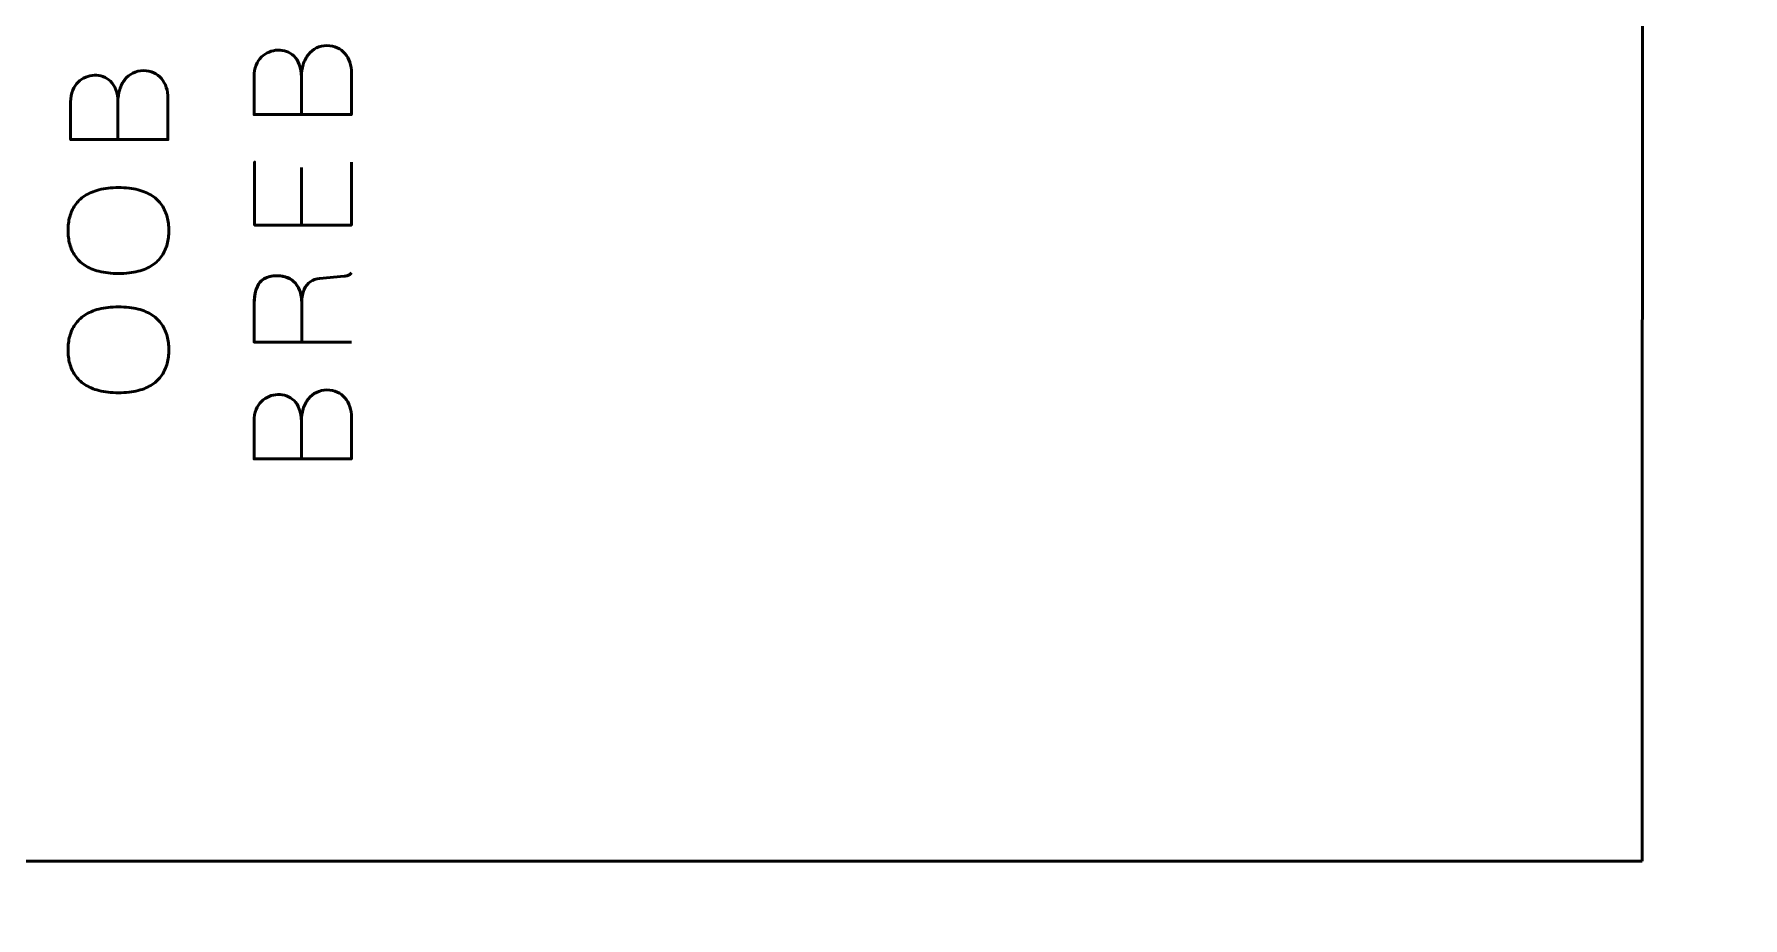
# Model space of a CAD drawing. Header units: centimetres. Extents: x -21 to 0, y -29.7 to 0.
# Drawn here: x -15.74 to -10.38, y -23.08 to -20.31 of the extents above; entities that cross this region are included whole.
import ezdxf

# ---------------------------------------------------------------- set-up
doc = ezdxf.new("R2010")
doc.units = ezdxf.units.CM
doc.header["$MEASUREMENT"] = 0
doc.layers.add('Layer 1', color=7, linetype='Continuous')

msp = doc.modelspace()

# ---------------------------------------------------------------- linework, layer by layer
at = {"layer": 'Layer 1', "color": 1, "lineweight": 53}
msp.add_open_spline([(-21.00003, -29.19995), (-21.00003, -29.19995), (-21.00003, -5.29992), (-21.00003, -5.29992), (-21.00003, -5.29992), (-21.00003, -5.21709), (-20.93286, -5.14992), (-20.85003, -5.14992), (-20.85003, -5.14992), (-20.7672, -5.14992), (-20.70003, -5.08275), (-20.70003, -4.99992), (-20.70003, -4.99992), (-20.70003, -4.91709), (-20.7672, -4.84992), (-20.85003, -4.84992), (-20.85003, -4.84992), (-20.93286, -4.84992), (-21.00003, -4.78275), (-21.00003, -4.69992), (-21.00003, -4.69992), (-21.00003, -4.61709), (-20.93286, -4.54992), (-20.85003, -4.54992), (-20.85003, -4.54992), (-20.7672, -4.54992), (-20.70003, -4.48275), (-20.70003, -4.39992), (-20.70003, -4.39992), (-20.70003, -4.31709), (-20.7672, -4.24992), (-20.85003, -4.24992), (-20.85003, -4.24992), (-20.93286, -4.24992), (-21.00003, -4.18275), (-21.00003, -4.09992), (-21.00003, -4.09992), (-21.00003, -4.01709), (-20.93286, -3.94992), (-20.85003, -3.94992), (-20.85003, -3.94992), (-20.7672, -3.94992), (-20.70003, -3.88275), (-20.70003, -3.79992), (-20.70003, -3.79992), (-20.70003, -3.71709), (-20.7672, -3.64992), (-20.85003, -3.64992), (-20.85003, -3.64992), (-20.93286, -3.64992), (-21.00003, -3.58275), (-21.00003, -3.49992), (-21.00003, -3.49992), (-21.00003, -3.41709), (-20.93286, -3.34992), (-20.85003, -3.34992), (-20.85003, -3.34992), (-20.7672, -3.34992), (-20.70003, -3.28275), (-20.70003, -3.19992), (-20.70003, -3.19992), (-20.70003, -3.11709), (-20.7672, -3.04992), (-20.85003, -3.04992), (-20.85003, -3.04992), (-20.93286, -3.04992), (-21.00003, -2.98275), (-21.00003, -2.89992), (-21.00003, -2.89992), (-21.00003, -2.81709), (-20.93286, -2.74992), (-20.85003, -2.74992), (-20.85003, -2.74992), (-20.7672, -2.74992), (-20.70003, -2.68275), (-20.70003, -2.59992), (-20.70003, -2.59992), (-20.70003, -2.51709), (-20.7672, -2.44992), (-20.85003, -2.44992), (-20.85003, -2.44992), (-20.93286, -2.44992), (-21.00003, -2.38275), (-21.00003, -2.29992), (-21.00003, -2.29992), (-21.00003, -2.21709), (-20.93286, -2.14992), (-20.85003, -2.14992), (-20.85003, -2.14992), (-20.7672, -2.14992), (-20.70003, -2.08275), (-20.70003, -1.99992), (-20.70003, -1.99992), (-20.70003, -1.91709), (-20.7672, -1.84992), (-20.85003, -1.84992), (-20.85003, -1.84992), (-20.93286, -1.84992), (-21.00003, -1.78275), (-21.00003, -1.69992), (-21.00003, -1.69992), (-21.00003, -1.61709), (-20.93286, -1.54992), (-20.85003, -1.54992), (-20.85003, -1.54992), (-20.7672, -1.54992), (-20.70003, -1.48275), (-20.70003, -1.39992), (-20.70003, -1.39992), (-20.70003, -1.31709), (-20.7672, -1.24992), (-20.85003, -1.24992), (-20.85003, -1.24992), (-20.93286, -1.24992), (-21.00003, -1.18275), (-21.00003, -1.09992), (-21.00003, -1.09992), (-21.00003, -1.09992), (-21.00003, -0.49992), (-21.00003, -0.49992), (-21.00003, -0.49992), (-21.00003, -0.22295), (-20.77694, 0.00004), (-20.49994, 0.00004), (-20.49994, 0.00004), (-20.49994, 0.00004), (-0.50008, 0.00004), (-0.50008, 0.00004), (-0.50008, 0.00004), (-0.22294, 0.00004), (0.00002, -0.22295), (0.00002, -0.49992), (0.00002, -0.49992), (0.00002, -0.49992), (0.00002, -29.19995), (0.00002, -29.19995), (0.00002, -29.19995), (0.00002, -29.47695), (-0.22294, -29.70004), (-0.50008, -29.70004), (-0.50008, -29.70004), (-0.50008, -29.70004), (-20.49994, -29.70004), (-20.49994, -29.70004), (-20.49994, -29.70004), (-20.77694, -29.70004), (-21.00003, -29.47695), (-21.00003, -29.19995)], degree=3, knots=[0, 0, 0, 0, 0.027027, 0.027027, 0.027027, 0.027027, 0.0540541, 0.0540541, 0.0540541, 0.0540541, 0.0810811, 0.0810811, 0.0810811, 0.0810811, 0.1081081, 0.1081081, 0.1081081, 0.1081081, 0.1351351, 0.1351351, 0.1351351, 0.1351351, 0.1621622, 0.1621622, 0.1621622, 0.1621622, 0.1891892, 0.1891892, 0.1891892, 0.1891892, 0.2162162, 0.2162162, 0.2162162, 0.2162162, 0.2432432, 0.2432432, 0.2432432, 0.2432432, 0.2702703, 0.2702703, 0.2702703, 0.2702703, 0.2972973, 0.2972973, 0.2972973, 0.2972973, 0.3243243, 0.3243243, 0.3243243, 0.3243243, 0.3513514, 0.3513514, 0.3513514, 0.3513514, 0.3783784, 0.3783784, 0.3783784, 0.3783784, 0.4054054, 0.4054054, 0.4054054, 0.4054054, 0.4324324, 0.4324324, 0.4324324, 0.4324324, 0.4594595, 0.4594595, 0.4594595, 0.4594595, 0.4864865, 0.4864865, 0.4864865, 0.4864865, 0.5135135, 0.5135135, 0.5135135, 0.5135135, 0.5405405, 0.5405405, 0.5405405, 0.5405405, 0.5675676, 0.5675676, 0.5675676, 0.5675676, 0.5945946, 0.5945946, 0.5945946, 0.5945946, 0.6216216, 0.6216216, 0.6216216, 0.6216216, 0.6486486, 0.6486486, 0.6486486, 0.6486486, 0.6756757, 0.6756757, 0.6756757, 0.6756757, 0.7027027, 0.7027027, 0.7027027, 0.7027027, 0.7297297, 0.7297297, 0.7297297, 0.7297297, 0.7567568, 0.7567568, 0.7567568, 0.7567568, 0.7837838, 0.7837838, 0.7837838, 0.7837838, 0.8108108, 0.8108108, 0.8108108, 0.8108108, 0.8378378, 0.8378378, 0.8378378, 0.8378378, 0.8648649, 0.8648649, 0.8648649, 0.8648649, 0.8918919, 0.8918919, 0.8918919, 0.8918919, 0.9189189, 0.9189189, 0.9189189, 0.9189189, 0.9459459, 0.9459459, 0.9459459, 0.9459459, 0.972973, 0.972973, 0.972973, 0.972973, 1, 1, 1, 1], dxfattribs=at)
at = {"layer": 'Layer 1', "color": 3, "lineweight": 53}
msp.add_open_spline([(-10.70014, -22.90002), (-10.70014, -22.90002), (-20.00004, -22.90002), (-20.00004, -22.90002), (-20.00004, -22.90002), (-20.27704, -22.90002), (-20.50014, -22.67693), (-20.50014, -22.39993), (-20.50014, -22.39993), (-20.50014, -22.39993), (-20.50014, -18.10007), (-20.50014, -18.10007), (-20.50014, -18.10007), (-20.50014, -17.82293), (-20.27704, -17.59997), (-20.00004, -17.59997), (-20.00004, -17.59997), (-20.00004, -17.59997), (-10.70014, -17.59997), (-10.70014, -17.59997), (-10.70014, -17.59997), (-10.69979, -19.36664), (-10.69979, -21.13334), (-10.70014, -22.90002)], degree=3, knots=[0, 0, 0, 0, 0.1666667, 0.1666667, 0.1666667, 0.1666667, 0.3333333, 0.3333333, 0.3333333, 0.3333333, 0.5, 0.5, 0.5, 0.5, 0.6666667, 0.6666667, 0.6666667, 0.6666667, 0.8333333, 0.8333333, 0.8333333, 0.8333333, 1, 1, 1, 1], dxfattribs=at)
at = {"layer": 'Layer 1', "color": 5, "lineweight": 53}
for points, knots in [([(-14.90454, -20.55969), (-14.90454, -20.55969), (-14.90454, -20.44243), (-14.90454, -20.44243), (-14.90454, -20.44243), (-14.90461, -20.42719), (-14.90672, -20.41421), (-14.91089, -20.40327), (-14.91089, -20.40327), (-14.91498, -20.3924), (-14.92055, -20.38359), (-14.92754, -20.37674), (-14.92754, -20.37674), (-14.93452, -20.3699), (-14.94242, -20.36496), (-14.95117, -20.36185), (-14.95117, -20.36185), (-14.95985, -20.35882), (-14.96888, -20.35741), (-14.97819, -20.35776), (-14.97819, -20.35776), (-14.98751, -20.35819), (-14.99654, -20.36016), (-15.00536, -20.36369), (-15.00536, -20.36369), (-15.01418, -20.36715), (-15.02215, -20.37237), (-15.02928, -20.37921), (-15.02928, -20.37921), (-15.0364, -20.38605), (-15.04205, -20.39459), (-15.04621, -20.40496), (-15.04621, -20.40496), (-15.05044, -20.41534), (-15.05263, -20.42754), (-15.0527, -20.44158), (-15.0527, -20.44158), (-15.0527, -20.44158), (-15.0527, -20.55969), (-15.0527, -20.55969), (-15.0527, -20.55969), (-15.0527, -20.55969), (-14.74748, -20.55969), (-14.74748, -20.55969), (-14.74748, -20.55969), (-14.74748, -20.55969), (-14.74748, -20.42973), (-14.74748, -20.42973), (-14.74748, -20.42973), (-14.74748, -20.41759), (-14.74924, -20.4063), (-14.7527, -20.39586), (-14.7527, -20.39586), (-14.75623, -20.38542), (-14.76124, -20.37632), (-14.76787, -20.36842), (-14.76787, -20.36842), (-14.77457, -20.36058), (-14.78262, -20.35445), (-14.79214, -20.35007), (-14.79214, -20.35007), (-14.80167, -20.3457), (-14.81246, -20.34344), (-14.82453, -20.34337), (-14.82453, -20.34337), (-14.83666, -20.34365), (-14.8476, -20.34619), (-14.8574, -20.35106), (-14.8574, -20.35106), (-14.86721, -20.35593), (-14.87561, -20.3627), (-14.88259, -20.37145), (-14.88259, -20.37145), (-14.88965, -20.3802), (-14.89508, -20.39064), (-14.89882, -20.40264), (-14.89882, -20.40264), (-14.90256, -20.41463), (-14.90446, -20.42789), (-14.90454, -20.44243), (-14.90454, -20.44243), (-14.90446, -20.42789), (-14.90256, -20.41463), (-14.89882, -20.40264), (-14.89882, -20.40264), (-14.89508, -20.39064), (-14.88965, -20.3802), (-14.88259, -20.37145), (-14.88259, -20.37145), (-14.87561, -20.3627), (-14.86721, -20.35593), (-14.8574, -20.35106), (-14.8574, -20.35106), (-14.8476, -20.34619), (-14.83666, -20.34365), (-14.82453, -20.34337), (-14.82453, -20.34337), (-14.81246, -20.34344), (-14.80167, -20.3457), (-14.79214, -20.35007), (-14.79214, -20.35007), (-14.78262, -20.35445), (-14.77457, -20.36058), (-14.76787, -20.36842), (-14.76787, -20.36842), (-14.76124, -20.37632), (-14.75623, -20.38542), (-14.7527, -20.39586), (-14.7527, -20.39586), (-14.74924, -20.4063), (-14.74748, -20.41759), (-14.74748, -20.42973), (-14.74748, -20.42973), (-14.74748, -20.42973), (-14.74748, -20.55969), (-14.74748, -20.55969), (-14.74748, -20.55969), (-14.74748, -20.55969), (-15.0527, -20.55969), (-15.0527, -20.55969), (-15.0527, -20.55969), (-15.0527, -20.55969), (-15.0527, -20.44158), (-15.0527, -20.44158), (-15.0527, -20.44158), (-15.05263, -20.42754), (-15.05044, -20.41534), (-15.04621, -20.40496), (-15.04621, -20.40496), (-15.04205, -20.39459), (-15.0364, -20.38605), (-15.02928, -20.37921), (-15.02928, -20.37921), (-15.02215, -20.37237), (-15.01418, -20.36715), (-15.00536, -20.36369), (-15.00536, -20.36369), (-14.99654, -20.36016), (-14.98751, -20.35819), (-14.97819, -20.35776), (-14.97819, -20.35776), (-14.96888, -20.35741), (-14.95985, -20.35882), (-14.95117, -20.36185), (-14.95117, -20.36185), (-14.94242, -20.36496), (-14.93452, -20.3699), (-14.92754, -20.37674), (-14.92754, -20.37674), (-14.92055, -20.38359), (-14.91498, -20.3924), (-14.91089, -20.40327), (-14.91089, -20.40327), (-14.90672, -20.41421), (-14.90461, -20.42719), (-14.90454, -20.44243), (-14.90454, -20.44243), (-14.90454, -20.44243), (-14.90454, -20.55969), (-14.90454, -20.55969)], [0, 0, 0, 0, 0.025, 0.025, 0.025, 0.025, 0.05, 0.05, 0.05, 0.05, 0.075, 0.075, 0.075, 0.075, 0.1, 0.1, 0.1, 0.1, 0.125, 0.125, 0.125, 0.125, 0.15, 0.15, 0.15, 0.15, 0.175, 0.175, 0.175, 0.175, 0.2, 0.2, 0.2, 0.2, 0.225, 0.225, 0.225, 0.225, 0.25, 0.25, 0.25, 0.25, 0.275, 0.275, 0.275, 0.275, 0.3, 0.3, 0.3, 0.3, 0.325, 0.325, 0.325, 0.325, 0.35, 0.35, 0.35, 0.35, 0.375, 0.375, 0.375, 0.375, 0.4, 0.4, 0.4, 0.4, 0.425, 0.425, 0.425, 0.425, 0.45, 0.45, 0.45, 0.45, 0.475, 0.475, 0.475, 0.475, 0.5, 0.5, 0.5, 0.5, 0.525, 0.525, 0.525, 0.525, 0.55, 0.55, 0.55, 0.55, 0.575, 0.575, 0.575, 0.575, 0.6, 0.6, 0.6, 0.6, 0.625, 0.625, 0.625, 0.625, 0.65, 0.65, 0.65, 0.65, 0.675, 0.675, 0.675, 0.675, 0.7, 0.7, 0.7, 0.7, 0.725, 0.725, 0.725, 0.725, 0.75, 0.75, 0.75, 0.75, 0.775, 0.775, 0.775, 0.775, 0.8, 0.8, 0.8, 0.8, 0.825, 0.825, 0.825, 0.825, 0.85, 0.85, 0.85, 0.85, 0.875, 0.875, 0.875, 0.875, 0.9, 0.9, 0.9, 0.9, 0.925, 0.925, 0.925, 0.925, 0.95, 0.95, 0.95, 0.95, 0.975, 0.975, 0.975, 0.975, 1, 1, 1, 1]), ([(-15.47985, -20.63843), (-15.47985, -20.63843), (-15.47985, -20.52117), (-15.47985, -20.52117), (-15.47985, -20.52117), (-15.47992, -20.50593), (-15.48203, -20.49295), (-15.4862, -20.48201), (-15.4862, -20.48201), (-15.49029, -20.47114), (-15.49586, -20.46233), (-15.50285, -20.45548), (-15.50285, -20.45548), (-15.50983, -20.44864), (-15.51773, -20.4437), (-15.52648, -20.44059), (-15.52648, -20.44059), (-15.53516, -20.43756), (-15.54419, -20.43615), (-15.5535, -20.4365), (-15.5535, -20.4365), (-15.56282, -20.43693), (-15.57185, -20.4389), (-15.58067, -20.44243), (-15.58067, -20.44243), (-15.58949, -20.44589), (-15.59746, -20.45111), (-15.60459, -20.45795), (-15.60459, -20.45795), (-15.61171, -20.46479), (-15.61736, -20.47333), (-15.62152, -20.4837), (-15.62152, -20.4837), (-15.62575, -20.49408), (-15.62794, -20.50628), (-15.62801, -20.52032), (-15.62801, -20.52032), (-15.62801, -20.52032), (-15.62801, -20.63843), (-15.62801, -20.63843), (-15.62801, -20.63843), (-15.62801, -20.63843), (-15.32279, -20.63843), (-15.32279, -20.63843), (-15.32279, -20.63843), (-15.32279, -20.63843), (-15.32279, -20.50847), (-15.32279, -20.50847), (-15.32279, -20.50847), (-15.32279, -20.49633), (-15.32455, -20.48504), (-15.32801, -20.4746), (-15.32801, -20.4746), (-15.33154, -20.46416), (-15.33655, -20.45506), (-15.34318, -20.44716), (-15.34318, -20.44716), (-15.34988, -20.43932), (-15.35793, -20.43319), (-15.36745, -20.42881), (-15.36745, -20.42881), (-15.37698, -20.42444), (-15.38777, -20.42218), (-15.39984, -20.42211), (-15.39984, -20.42211), (-15.41197, -20.42239), (-15.42291, -20.42493), (-15.43271, -20.4298), (-15.43271, -20.4298), (-15.44252, -20.43467), (-15.45092, -20.44144), (-15.4579, -20.45019), (-15.4579, -20.45019), (-15.46496, -20.45894), (-15.47039, -20.46938), (-15.47413, -20.48138), (-15.47413, -20.48138), (-15.47787, -20.49337), (-15.47977, -20.50663), (-15.47985, -20.52117), (-15.47985, -20.52117), (-15.47977, -20.50663), (-15.47787, -20.49337), (-15.47413, -20.48138), (-15.47413, -20.48138), (-15.47039, -20.46938), (-15.46496, -20.45894), (-15.4579, -20.45019), (-15.4579, -20.45019), (-15.45092, -20.44144), (-15.44252, -20.43467), (-15.43271, -20.4298), (-15.43271, -20.4298), (-15.42291, -20.42493), (-15.41197, -20.42239), (-15.39984, -20.42211), (-15.39984, -20.42211), (-15.38777, -20.42218), (-15.37698, -20.42444), (-15.36745, -20.42881), (-15.36745, -20.42881), (-15.35793, -20.43319), (-15.34988, -20.43932), (-15.34318, -20.44716), (-15.34318, -20.44716), (-15.33655, -20.45506), (-15.33154, -20.46416), (-15.32801, -20.4746), (-15.32801, -20.4746), (-15.32455, -20.48504), (-15.32279, -20.49633), (-15.32279, -20.50847), (-15.32279, -20.50847), (-15.32279, -20.50847), (-15.32279, -20.63843), (-15.32279, -20.63843), (-15.32279, -20.63843), (-15.32279, -20.63843), (-15.62801, -20.63843), (-15.62801, -20.63843), (-15.62801, -20.63843), (-15.62801, -20.63843), (-15.62801, -20.52032), (-15.62801, -20.52032), (-15.62801, -20.52032), (-15.62794, -20.50628), (-15.62575, -20.49408), (-15.62152, -20.4837), (-15.62152, -20.4837), (-15.61736, -20.47333), (-15.61171, -20.46479), (-15.60459, -20.45795), (-15.60459, -20.45795), (-15.59746, -20.45111), (-15.58949, -20.44589), (-15.58067, -20.44243), (-15.58067, -20.44243), (-15.57185, -20.4389), (-15.56282, -20.43693), (-15.5535, -20.4365), (-15.5535, -20.4365), (-15.54419, -20.43615), (-15.53516, -20.43756), (-15.52648, -20.44059), (-15.52648, -20.44059), (-15.51773, -20.4437), (-15.50983, -20.44864), (-15.50285, -20.45548), (-15.50285, -20.45548), (-15.49586, -20.46233), (-15.49029, -20.47114), (-15.4862, -20.48201), (-15.4862, -20.48201), (-15.48203, -20.49295), (-15.47992, -20.50593), (-15.47985, -20.52117), (-15.47985, -20.52117), (-15.47985, -20.52117), (-15.47985, -20.63843), (-15.47985, -20.63843)], [0, 0, 0, 0, 0.025, 0.025, 0.025, 0.025, 0.05, 0.05, 0.05, 0.05, 0.075, 0.075, 0.075, 0.075, 0.1, 0.1, 0.1, 0.1, 0.125, 0.125, 0.125, 0.125, 0.15, 0.15, 0.15, 0.15, 0.175, 0.175, 0.175, 0.175, 0.2, 0.2, 0.2, 0.2, 0.225, 0.225, 0.225, 0.225, 0.25, 0.25, 0.25, 0.25, 0.275, 0.275, 0.275, 0.275, 0.3, 0.3, 0.3, 0.3, 0.325, 0.325, 0.325, 0.325, 0.35, 0.35, 0.35, 0.35, 0.375, 0.375, 0.375, 0.375, 0.4, 0.4, 0.4, 0.4, 0.425, 0.425, 0.425, 0.425, 0.45, 0.45, 0.45, 0.45, 0.475, 0.475, 0.475, 0.475, 0.5, 0.5, 0.5, 0.5, 0.525, 0.525, 0.525, 0.525, 0.55, 0.55, 0.55, 0.55, 0.575, 0.575, 0.575, 0.575, 0.6, 0.6, 0.6, 0.6, 0.625, 0.625, 0.625, 0.625, 0.65, 0.65, 0.65, 0.65, 0.675, 0.675, 0.675, 0.675, 0.7, 0.7, 0.7, 0.7, 0.725, 0.725, 0.725, 0.725, 0.75, 0.75, 0.75, 0.75, 0.775, 0.775, 0.775, 0.775, 0.8, 0.8, 0.8, 0.8, 0.825, 0.825, 0.825, 0.825, 0.85, 0.85, 0.85, 0.85, 0.875, 0.875, 0.875, 0.875, 0.9, 0.9, 0.9, 0.9, 0.925, 0.925, 0.925, 0.925, 0.95, 0.95, 0.95, 0.95, 0.975, 0.975, 0.975, 0.975, 1, 1, 1, 1]), ([(-14.74748, -20.7087), (-14.74748, -20.7087), (-14.74748, -20.90597), (-14.74748, -20.90597), (-14.74748, -20.90597), (-14.74748, -20.90597), (-15.05101, -20.90597), (-15.05101, -20.90597), (-15.05101, -20.90597), (-15.05101, -20.90597), (-15.05101, -20.7087), (-15.05101, -20.7087), (-15.05101, -20.7087), (-15.05101, -20.7087), (-15.05101, -20.90597), (-15.05101, -20.90597), (-15.05101, -20.90597), (-15.05101, -20.90597), (-14.74748, -20.90597), (-14.74748, -20.90597), (-14.74748, -20.90597), (-14.74748, -20.90597), (-14.74748, -20.7087), (-14.74748, -20.7087)], [0, 0, 0, 0, 0.1666667, 0.1666667, 0.1666667, 0.1666667, 0.3333333, 0.3333333, 0.3333333, 0.3333333, 0.5, 0.5, 0.5, 0.5, 0.6666667, 0.6666667, 0.6666667, 0.6666667, 0.8333333, 0.8333333, 0.8333333, 0.8333333, 1, 1, 1, 1]), ([(-14.90369, -20.72563), (-14.90369, -20.72563), (-14.90369, -20.90597), (-14.90369, -20.90597), (-14.90369, -20.90597), (-14.90369, -20.90597), (-14.90369, -20.72563), (-14.90369, -20.72563)], [0, 0, 0, 0, 0.5, 0.5, 0.5, 0.5, 1, 1, 1, 1]), ([(-15.32025, -20.92333), (-15.32018, -20.90844), (-15.32194, -20.89433), (-15.3254, -20.88086), (-15.3254, -20.88086), (-15.32893, -20.86745), (-15.33443, -20.85518), (-15.34205, -20.84396), (-15.34205, -20.84396), (-15.3496, -20.83274), (-15.35955, -20.823), (-15.37183, -20.81475), (-15.37183, -20.81475), (-15.3841, -20.80649), (-15.39899, -20.80014), (-15.41649, -20.79563), (-15.41649, -20.79563), (-15.43398, -20.79104), (-15.45438, -20.78878), (-15.47773, -20.78871), (-15.47773, -20.78871), (-15.50108, -20.78878), (-15.52147, -20.79104), (-15.53904, -20.79563), (-15.53904, -20.79563), (-15.55661, -20.80014), (-15.57157, -20.80649), (-15.58391, -20.81475), (-15.58391, -20.81475), (-15.59626, -20.823), (-15.60628, -20.83274), (-15.61397, -20.84396), (-15.61397, -20.84396), (-15.62166, -20.85518), (-15.62723, -20.86745), (-15.63083, -20.88086), (-15.63083, -20.88086), (-15.63436, -20.89433), (-15.63612, -20.90844), (-15.63605, -20.92333), (-15.63605, -20.92333), (-15.63612, -20.93822), (-15.63436, -20.95233), (-15.63083, -20.96581), (-15.63083, -20.96581), (-15.62723, -20.97921), (-15.62166, -20.99149), (-15.61397, -21.00271), (-15.61397, -21.00271), (-15.60628, -21.01392), (-15.59626, -21.02366), (-15.58391, -21.03192), (-15.58391, -21.03192), (-15.57157, -21.04017), (-15.55661, -21.04652), (-15.53904, -21.05104), (-15.53904, -21.05104), (-15.52147, -21.05562), (-15.50108, -21.05788), (-15.47773, -21.05795), (-15.47773, -21.05795), (-15.45438, -21.05788), (-15.43398, -21.05562), (-15.41649, -21.05104), (-15.41649, -21.05104), (-15.39899, -21.04652), (-15.3841, -21.04017), (-15.37183, -21.03192), (-15.37183, -21.03192), (-15.35955, -21.02366), (-15.3496, -21.01392), (-15.34205, -21.00271), (-15.34205, -21.00271), (-15.33443, -20.99149), (-15.32893, -20.97921), (-15.3254, -20.96581), (-15.3254, -20.96581), (-15.32194, -20.95233), (-15.32018, -20.93822), (-15.32025, -20.92333)], [0, 0, 0, 0, 0.05, 0.05, 0.05, 0.05, 0.1, 0.1, 0.1, 0.1, 0.15, 0.15, 0.15, 0.15, 0.2, 0.2, 0.2, 0.2, 0.25, 0.25, 0.25, 0.25, 0.3, 0.3, 0.3, 0.3, 0.35, 0.35, 0.35, 0.35, 0.4, 0.4, 0.4, 0.4, 0.45, 0.45, 0.45, 0.45, 0.5, 0.5, 0.5, 0.5, 0.55, 0.55, 0.55, 0.55, 0.6, 0.6, 0.6, 0.6, 0.65, 0.65, 0.65, 0.65, 0.7, 0.7, 0.7, 0.7, 0.75, 0.75, 0.75, 0.75, 0.8, 0.8, 0.8, 0.8, 0.85, 0.85, 0.85, 0.85, 0.9, 0.9, 0.9, 0.9, 0.95, 0.95, 0.95, 0.95, 1, 1, 1, 1]), ([(-15.32025, -20.92333), (-15.32018, -20.90844), (-15.32194, -20.89433), (-15.3254, -20.88086), (-15.3254, -20.88086), (-15.32893, -20.86745), (-15.33443, -20.85518), (-15.34205, -20.84396), (-15.34205, -20.84396), (-15.3496, -20.83274), (-15.35955, -20.823), (-15.37183, -20.81475), (-15.37183, -20.81475), (-15.3841, -20.80649), (-15.39899, -20.80014), (-15.41649, -20.79563), (-15.41649, -20.79563), (-15.43398, -20.79104), (-15.45438, -20.78878), (-15.47773, -20.78871), (-15.47773, -20.78871), (-15.50108, -20.78878), (-15.52147, -20.79104), (-15.53904, -20.79563), (-15.53904, -20.79563), (-15.55661, -20.80014), (-15.57157, -20.80649), (-15.58391, -20.81475), (-15.58391, -20.81475), (-15.59626, -20.823), (-15.60628, -20.83274), (-15.61397, -20.84396), (-15.61397, -20.84396), (-15.62166, -20.85518), (-15.62723, -20.86745), (-15.63083, -20.88086), (-15.63083, -20.88086), (-15.63436, -20.89433), (-15.63612, -20.90844), (-15.63605, -20.92333), (-15.63605, -20.92333), (-15.63612, -20.93822), (-15.63436, -20.95233), (-15.63083, -20.96581), (-15.63083, -20.96581), (-15.62723, -20.97921), (-15.62166, -20.99149), (-15.61397, -21.00271), (-15.61397, -21.00271), (-15.60628, -21.01392), (-15.59626, -21.02366), (-15.58391, -21.03192), (-15.58391, -21.03192), (-15.57157, -21.04017), (-15.55661, -21.04652), (-15.53904, -21.05104), (-15.53904, -21.05104), (-15.52147, -21.05562), (-15.50108, -21.05788), (-15.47773, -21.05795), (-15.47773, -21.05795), (-15.45438, -21.05788), (-15.43398, -21.05562), (-15.41649, -21.05104), (-15.41649, -21.05104), (-15.39899, -21.04652), (-15.3841, -21.04017), (-15.37183, -21.03192), (-15.37183, -21.03192), (-15.35955, -21.02366), (-15.3496, -21.01392), (-15.34205, -21.00271), (-15.34205, -21.00271), (-15.33443, -20.99149), (-15.32893, -20.97921), (-15.3254, -20.96581), (-15.3254, -20.96581), (-15.32194, -20.95233), (-15.32018, -20.93822), (-15.32025, -20.92333)], [0, 0, 0, 0, 0.05, 0.05, 0.05, 0.05, 0.1, 0.1, 0.1, 0.1, 0.15, 0.15, 0.15, 0.15, 0.2, 0.2, 0.2, 0.2, 0.25, 0.25, 0.25, 0.25, 0.3, 0.3, 0.3, 0.3, 0.35, 0.35, 0.35, 0.35, 0.4, 0.4, 0.4, 0.4, 0.45, 0.45, 0.45, 0.45, 0.5, 0.5, 0.5, 0.5, 0.55, 0.55, 0.55, 0.55, 0.6, 0.6, 0.6, 0.6, 0.65, 0.65, 0.65, 0.65, 0.7, 0.7, 0.7, 0.7, 0.75, 0.75, 0.75, 0.75, 0.8, 0.8, 0.8, 0.8, 0.85, 0.85, 0.85, 0.85, 0.9, 0.9, 0.9, 0.9, 0.95, 0.95, 0.95, 0.95, 1, 1, 1, 1]), ([(-14.74748, -21.273), (-14.74748, -21.273), (-15.0527, -21.273), (-15.0527, -21.273), (-15.0527, -21.273), (-15.0527, -21.273), (-15.0527, -21.16166), (-15.0527, -21.16166), (-15.0527, -21.16166), (-15.0527, -21.14614), (-15.05164, -21.13288), (-15.0496, -21.12194), (-15.0496, -21.12194), (-15.04755, -21.11094), (-15.04459, -21.10183), (-15.04071, -21.09464), (-15.04071, -21.09464), (-15.03683, -21.08744), (-15.0321, -21.0818), (-15.02653, -21.07763), (-15.02653, -21.07763), (-15.02102, -21.0734), (-15.01474, -21.07044), (-15.00776, -21.06853), (-15.00776, -21.06853), (-15.00077, -21.06663), (-14.99322, -21.0655), (-14.98497, -21.06515), (-14.98497, -21.06515), (-14.9746, -21.06465), (-14.96458, -21.06578), (-14.95491, -21.06846), (-14.95491, -21.06846), (-14.94518, -21.07121), (-14.9365, -21.07594), (-14.92874, -21.08264), (-14.92874, -21.08264), (-14.92097, -21.08942), (-14.91484, -21.09852), (-14.91025, -21.11009), (-14.91025, -21.11009), (-14.90573, -21.12166), (-14.90334, -21.13598), (-14.90327, -21.1532), (-14.90327, -21.1532), (-14.90327, -21.1532), (-14.90327, -21.273), (-14.90327, -21.273), (-14.90327, -21.273), (-14.90327, -21.273), (-14.90327, -21.1532), (-14.90327, -21.1532), (-14.90327, -21.1532), (-14.90334, -21.13634), (-14.90573, -21.12215), (-14.91025, -21.11065), (-14.91025, -21.11065), (-14.91484, -21.09915), (-14.92097, -21.08998), (-14.92874, -21.08314), (-14.92874, -21.08314), (-14.9365, -21.07629), (-14.94518, -21.0715), (-14.95491, -21.06867), (-14.95491, -21.06867), (-14.96458, -21.06585), (-14.9746, -21.06465), (-14.98497, -21.06515), (-14.98497, -21.06515), (-14.99527, -21.06557), (-15.00458, -21.06733), (-15.01291, -21.07044), (-15.01291, -21.07044), (-15.02116, -21.07347), (-15.02829, -21.07855), (-15.03422, -21.08561), (-15.03422, -21.08561), (-15.04014, -21.09266), (-15.04473, -21.1024), (-15.0479, -21.11475), (-15.0479, -21.11475), (-15.05108, -21.12709), (-15.0527, -21.14276), (-15.0527, -21.16166), (-15.0527, -21.16166), (-15.0527, -21.16166), (-15.0527, -21.273), (-15.0527, -21.273), (-15.0527, -21.273), (-15.0527, -21.273), (-14.74748, -21.273), (-14.74748, -21.273)], [0, 0, 0, 0, 0.0434783, 0.0434783, 0.0434783, 0.0434783, 0.0869565, 0.0869565, 0.0869565, 0.0869565, 0.1304348, 0.1304348, 0.1304348, 0.1304348, 0.173913, 0.173913, 0.173913, 0.173913, 0.2173913, 0.2173913, 0.2173913, 0.2173913, 0.2608696, 0.2608696, 0.2608696, 0.2608696, 0.3043478, 0.3043478, 0.3043478, 0.3043478, 0.3478261, 0.3478261, 0.3478261, 0.3478261, 0.3913043, 0.3913043, 0.3913043, 0.3913043, 0.4347826, 0.4347826, 0.4347826, 0.4347826, 0.4782609, 0.4782609, 0.4782609, 0.4782609, 0.5217391, 0.5217391, 0.5217391, 0.5217391, 0.5652174, 0.5652174, 0.5652174, 0.5652174, 0.6086957, 0.6086957, 0.6086957, 0.6086957, 0.6521739, 0.6521739, 0.6521739, 0.6521739, 0.6956522, 0.6956522, 0.6956522, 0.6956522, 0.7391304, 0.7391304, 0.7391304, 0.7391304, 0.7826087, 0.7826087, 0.7826087, 0.7826087, 0.826087, 0.826087, 0.826087, 0.826087, 0.8695652, 0.8695652, 0.8695652, 0.8695652, 0.9130435, 0.9130435, 0.9130435, 0.9130435, 0.9565217, 0.9565217, 0.9565217, 0.9565217, 1, 1, 1, 1]), ([(-14.74748, -21.05583), (-14.74953, -21.05865), (-14.752, -21.06077), (-14.75489, -21.06232), (-14.75489, -21.06232), (-14.75778, -21.06388), (-14.76067, -21.06493), (-14.7635, -21.06557), (-14.7635, -21.06557), (-14.76625, -21.06613), (-14.76858, -21.06642), (-14.77034, -21.06642), (-14.77034, -21.06642), (-14.77034, -21.06642), (-14.84739, -21.07404), (-14.84739, -21.07404), (-14.84739, -21.07404), (-14.85846, -21.07488), (-14.8682, -21.07813), (-14.87653, -21.0837), (-14.87653, -21.0837), (-14.88492, -21.08935), (-14.89141, -21.09739), (-14.89614, -21.10797), (-14.89614, -21.10797), (-14.9008, -21.11849), (-14.90319, -21.13161), (-14.90327, -21.14727), (-14.90327, -21.14727), (-14.90319, -21.13161), (-14.9008, -21.11849), (-14.89614, -21.10797), (-14.89614, -21.10797), (-14.89141, -21.09739), (-14.88492, -21.08935), (-14.87653, -21.0837), (-14.87653, -21.0837), (-14.8682, -21.07813), (-14.85846, -21.07488), (-14.84739, -21.07404), (-14.84739, -21.07404), (-14.84739, -21.07404), (-14.77034, -21.06642), (-14.77034, -21.06642), (-14.77034, -21.06642), (-14.76858, -21.06642), (-14.76625, -21.06613), (-14.7635, -21.06557), (-14.7635, -21.06557), (-14.76067, -21.06493), (-14.75778, -21.06388), (-14.75489, -21.06232), (-14.75489, -21.06232), (-14.752, -21.06077), (-14.74953, -21.05865), (-14.74748, -21.05583)], [0, 0, 0, 0, 0.0714286, 0.0714286, 0.0714286, 0.0714286, 0.1428571, 0.1428571, 0.1428571, 0.1428571, 0.2142857, 0.2142857, 0.2142857, 0.2142857, 0.2857143, 0.2857143, 0.2857143, 0.2857143, 0.3571429, 0.3571429, 0.3571429, 0.3571429, 0.4285714, 0.4285714, 0.4285714, 0.4285714, 0.5, 0.5, 0.5, 0.5, 0.5714286, 0.5714286, 0.5714286, 0.5714286, 0.6428571, 0.6428571, 0.6428571, 0.6428571, 0.7142857, 0.7142857, 0.7142857, 0.7142857, 0.7857143, 0.7857143, 0.7857143, 0.7857143, 0.8571429, 0.8571429, 0.8571429, 0.8571429, 0.9285714, 0.9285714, 0.9285714, 0.9285714, 1, 1, 1, 1]), ([(-15.32025, -21.29713), (-15.32018, -21.28224), (-15.32194, -21.26813), (-15.3254, -21.25466), (-15.3254, -21.25466), (-15.32893, -21.24125), (-15.33443, -21.22898), (-15.34205, -21.21776), (-15.34205, -21.21776), (-15.3496, -21.20654), (-15.35955, -21.1968), (-15.37183, -21.18855), (-15.37183, -21.18855), (-15.3841, -21.18029), (-15.39899, -21.17394), (-15.41649, -21.16943), (-15.41649, -21.16943), (-15.43398, -21.16484), (-15.45438, -21.16258), (-15.47773, -21.16251), (-15.47773, -21.16251), (-15.50108, -21.16258), (-15.52147, -21.16484), (-15.53904, -21.16943), (-15.53904, -21.16943), (-15.55661, -21.17394), (-15.57157, -21.18029), (-15.58391, -21.18855), (-15.58391, -21.18855), (-15.59626, -21.1968), (-15.60628, -21.20654), (-15.61397, -21.21776), (-15.61397, -21.21776), (-15.62166, -21.22898), (-15.62723, -21.24125), (-15.63083, -21.25466), (-15.63083, -21.25466), (-15.63436, -21.26813), (-15.63612, -21.28224), (-15.63605, -21.29713), (-15.63605, -21.29713), (-15.63612, -21.31202), (-15.63436, -21.32613), (-15.63083, -21.33961), (-15.63083, -21.33961), (-15.62723, -21.35301), (-15.62166, -21.36529), (-15.61397, -21.37651), (-15.61397, -21.37651), (-15.60628, -21.38772), (-15.59626, -21.39746), (-15.58391, -21.40572), (-15.58391, -21.40572), (-15.57157, -21.41397), (-15.55661, -21.42032), (-15.53904, -21.42484), (-15.53904, -21.42484), (-15.52147, -21.42942), (-15.50108, -21.43168), (-15.47773, -21.43175), (-15.47773, -21.43175), (-15.45438, -21.43168), (-15.43398, -21.42942), (-15.41649, -21.42484), (-15.41649, -21.42484), (-15.39899, -21.42032), (-15.3841, -21.41397), (-15.37183, -21.40572), (-15.37183, -21.40572), (-15.35955, -21.39746), (-15.3496, -21.38772), (-15.34205, -21.37651), (-15.34205, -21.37651), (-15.33443, -21.36529), (-15.32893, -21.35301), (-15.3254, -21.33961), (-15.3254, -21.33961), (-15.32194, -21.32613), (-15.32018, -21.31202), (-15.32025, -21.29713)], [0, 0, 0, 0, 0.05, 0.05, 0.05, 0.05, 0.1, 0.1, 0.1, 0.1, 0.15, 0.15, 0.15, 0.15, 0.2, 0.2, 0.2, 0.2, 0.25, 0.25, 0.25, 0.25, 0.3, 0.3, 0.3, 0.3, 0.35, 0.35, 0.35, 0.35, 0.4, 0.4, 0.4, 0.4, 0.45, 0.45, 0.45, 0.45, 0.5, 0.5, 0.5, 0.5, 0.55, 0.55, 0.55, 0.55, 0.6, 0.6, 0.6, 0.6, 0.65, 0.65, 0.65, 0.65, 0.7, 0.7, 0.7, 0.7, 0.75, 0.75, 0.75, 0.75, 0.8, 0.8, 0.8, 0.8, 0.85, 0.85, 0.85, 0.85, 0.9, 0.9, 0.9, 0.9, 0.95, 0.95, 0.95, 0.95, 1, 1, 1, 1]), ([(-15.32025, -21.29713), (-15.32018, -21.28224), (-15.32194, -21.26813), (-15.3254, -21.25466), (-15.3254, -21.25466), (-15.32893, -21.24125), (-15.33443, -21.22898), (-15.34205, -21.21776), (-15.34205, -21.21776), (-15.3496, -21.20654), (-15.35955, -21.1968), (-15.37183, -21.18855), (-15.37183, -21.18855), (-15.3841, -21.18029), (-15.39899, -21.17394), (-15.41649, -21.16943), (-15.41649, -21.16943), (-15.43398, -21.16484), (-15.45438, -21.16258), (-15.47773, -21.16251), (-15.47773, -21.16251), (-15.50108, -21.16258), (-15.52147, -21.16484), (-15.53904, -21.16943), (-15.53904, -21.16943), (-15.55661, -21.17394), (-15.57157, -21.18029), (-15.58391, -21.18855), (-15.58391, -21.18855), (-15.59626, -21.1968), (-15.60628, -21.20654), (-15.61397, -21.21776), (-15.61397, -21.21776), (-15.62166, -21.22898), (-15.62723, -21.24125), (-15.63083, -21.25466), (-15.63083, -21.25466), (-15.63436, -21.26813), (-15.63612, -21.28224), (-15.63605, -21.29713), (-15.63605, -21.29713), (-15.63612, -21.31202), (-15.63436, -21.32613), (-15.63083, -21.33961), (-15.63083, -21.33961), (-15.62723, -21.35301), (-15.62166, -21.36529), (-15.61397, -21.37651), (-15.61397, -21.37651), (-15.60628, -21.38772), (-15.59626, -21.39746), (-15.58391, -21.40572), (-15.58391, -21.40572), (-15.57157, -21.41397), (-15.55661, -21.42032), (-15.53904, -21.42484), (-15.53904, -21.42484), (-15.52147, -21.42942), (-15.50108, -21.43168), (-15.47773, -21.43175), (-15.47773, -21.43175), (-15.45438, -21.43168), (-15.43398, -21.42942), (-15.41649, -21.42484), (-15.41649, -21.42484), (-15.39899, -21.42032), (-15.3841, -21.41397), (-15.37183, -21.40572), (-15.37183, -21.40572), (-15.35955, -21.39746), (-15.3496, -21.38772), (-15.34205, -21.37651), (-15.34205, -21.37651), (-15.33443, -21.36529), (-15.32893, -21.35301), (-15.3254, -21.33961), (-15.3254, -21.33961), (-15.32194, -21.32613), (-15.32018, -21.31202), (-15.32025, -21.29713)], [0, 0, 0, 0, 0.05, 0.05, 0.05, 0.05, 0.1, 0.1, 0.1, 0.1, 0.15, 0.15, 0.15, 0.15, 0.2, 0.2, 0.2, 0.2, 0.25, 0.25, 0.25, 0.25, 0.3, 0.3, 0.3, 0.3, 0.35, 0.35, 0.35, 0.35, 0.4, 0.4, 0.4, 0.4, 0.45, 0.45, 0.45, 0.45, 0.5, 0.5, 0.5, 0.5, 0.55, 0.55, 0.55, 0.55, 0.6, 0.6, 0.6, 0.6, 0.65, 0.65, 0.65, 0.65, 0.7, 0.7, 0.7, 0.7, 0.75, 0.75, 0.75, 0.75, 0.8, 0.8, 0.8, 0.8, 0.85, 0.85, 0.85, 0.85, 0.9, 0.9, 0.9, 0.9, 0.95, 0.95, 0.95, 0.95, 1, 1, 1, 1]), ([(-14.90454, -21.63918), (-14.90454, -21.63918), (-14.90454, -21.52192), (-14.90454, -21.52192), (-14.90454, -21.52192), (-14.90461, -21.50668), (-14.90672, -21.4937), (-14.91089, -21.48276), (-14.91089, -21.48276), (-14.91498, -21.47189), (-14.92055, -21.46308), (-14.92754, -21.45623), (-14.92754, -21.45623), (-14.93452, -21.44939), (-14.94242, -21.44445), (-14.95117, -21.44134), (-14.95117, -21.44134), (-14.95985, -21.43831), (-14.96888, -21.4369), (-14.97819, -21.43725), (-14.97819, -21.43725), (-14.98751, -21.43768), (-14.99654, -21.43965), (-15.00536, -21.44318), (-15.00536, -21.44318), (-15.01418, -21.44664), (-15.02215, -21.45186), (-15.02928, -21.4587), (-15.02928, -21.4587), (-15.0364, -21.46554), (-15.04205, -21.47408), (-15.04621, -21.48445), (-15.04621, -21.48445), (-15.05044, -21.49483), (-15.05263, -21.50703), (-15.0527, -21.52107), (-15.0527, -21.52107), (-15.0527, -21.52107), (-15.0527, -21.63918), (-15.0527, -21.63918), (-15.0527, -21.63918), (-15.0527, -21.63918), (-14.74748, -21.63918), (-14.74748, -21.63918), (-14.74748, -21.63918), (-14.74748, -21.63918), (-14.74748, -21.50922), (-14.74748, -21.50922), (-14.74748, -21.50922), (-14.74748, -21.49708), (-14.74924, -21.48579), (-14.7527, -21.47535), (-14.7527, -21.47535), (-14.75623, -21.46491), (-14.76124, -21.45581), (-14.76787, -21.44791), (-14.76787, -21.44791), (-14.77457, -21.44007), (-14.78262, -21.43394), (-14.79214, -21.42956), (-14.79214, -21.42956), (-14.80167, -21.42519), (-14.81246, -21.42293), (-14.82453, -21.42286), (-14.82453, -21.42286), (-14.83666, -21.42314), (-14.8476, -21.42568), (-14.8574, -21.43055), (-14.8574, -21.43055), (-14.86721, -21.43542), (-14.87561, -21.44219), (-14.88259, -21.45094), (-14.88259, -21.45094), (-14.88965, -21.45969), (-14.89508, -21.47013), (-14.89882, -21.48213), (-14.89882, -21.48213), (-14.90256, -21.49412), (-14.90446, -21.50738), (-14.90454, -21.52192), (-14.90454, -21.52192), (-14.90446, -21.50738), (-14.90256, -21.49412), (-14.89882, -21.48213), (-14.89882, -21.48213), (-14.89508, -21.47013), (-14.88965, -21.45969), (-14.88259, -21.45094), (-14.88259, -21.45094), (-14.87561, -21.44219), (-14.86721, -21.43542), (-14.8574, -21.43055), (-14.8574, -21.43055), (-14.8476, -21.42568), (-14.83666, -21.42314), (-14.82453, -21.42286), (-14.82453, -21.42286), (-14.81246, -21.42293), (-14.80167, -21.42519), (-14.79214, -21.42956), (-14.79214, -21.42956), (-14.78262, -21.43394), (-14.77457, -21.44007), (-14.76787, -21.44791), (-14.76787, -21.44791), (-14.76124, -21.45581), (-14.75623, -21.46491), (-14.7527, -21.47535), (-14.7527, -21.47535), (-14.74924, -21.48579), (-14.74748, -21.49708), (-14.74748, -21.50922), (-14.74748, -21.50922), (-14.74748, -21.50922), (-14.74748, -21.63918), (-14.74748, -21.63918), (-14.74748, -21.63918), (-14.74748, -21.63918), (-15.0527, -21.63918), (-15.0527, -21.63918), (-15.0527, -21.63918), (-15.0527, -21.63918), (-15.0527, -21.52107), (-15.0527, -21.52107), (-15.0527, -21.52107), (-15.05263, -21.50703), (-15.05044, -21.49483), (-15.04621, -21.48445), (-15.04621, -21.48445), (-15.04205, -21.47408), (-15.0364, -21.46554), (-15.02928, -21.4587), (-15.02928, -21.4587), (-15.02215, -21.45186), (-15.01418, -21.44664), (-15.00536, -21.44318), (-15.00536, -21.44318), (-14.99654, -21.43965), (-14.98751, -21.43768), (-14.97819, -21.43725), (-14.97819, -21.43725), (-14.96888, -21.4369), (-14.95985, -21.43831), (-14.95117, -21.44134), (-14.95117, -21.44134), (-14.94242, -21.44445), (-14.93452, -21.44939), (-14.92754, -21.45623), (-14.92754, -21.45623), (-14.92055, -21.46308), (-14.91498, -21.47189), (-14.91089, -21.48276), (-14.91089, -21.48276), (-14.90672, -21.4937), (-14.90461, -21.50668), (-14.90454, -21.52192), (-14.90454, -21.52192), (-14.90454, -21.52192), (-14.90454, -21.63918), (-14.90454, -21.63918)], [0, 0, 0, 0, 0.025, 0.025, 0.025, 0.025, 0.05, 0.05, 0.05, 0.05, 0.075, 0.075, 0.075, 0.075, 0.1, 0.1, 0.1, 0.1, 0.125, 0.125, 0.125, 0.125, 0.15, 0.15, 0.15, 0.15, 0.175, 0.175, 0.175, 0.175, 0.2, 0.2, 0.2, 0.2, 0.225, 0.225, 0.225, 0.225, 0.25, 0.25, 0.25, 0.25, 0.275, 0.275, 0.275, 0.275, 0.3, 0.3, 0.3, 0.3, 0.325, 0.325, 0.325, 0.325, 0.35, 0.35, 0.35, 0.35, 0.375, 0.375, 0.375, 0.375, 0.4, 0.4, 0.4, 0.4, 0.425, 0.425, 0.425, 0.425, 0.45, 0.45, 0.45, 0.45, 0.475, 0.475, 0.475, 0.475, 0.5, 0.5, 0.5, 0.5, 0.525, 0.525, 0.525, 0.525, 0.55, 0.55, 0.55, 0.55, 0.575, 0.575, 0.575, 0.575, 0.6, 0.6, 0.6, 0.6, 0.625, 0.625, 0.625, 0.625, 0.65, 0.65, 0.65, 0.65, 0.675, 0.675, 0.675, 0.675, 0.7, 0.7, 0.7, 0.7, 0.725, 0.725, 0.725, 0.725, 0.75, 0.75, 0.75, 0.75, 0.775, 0.775, 0.775, 0.775, 0.8, 0.8, 0.8, 0.8, 0.825, 0.825, 0.825, 0.825, 0.85, 0.85, 0.85, 0.85, 0.875, 0.875, 0.875, 0.875, 0.9, 0.9, 0.9, 0.9, 0.925, 0.925, 0.925, 0.925, 0.95, 0.95, 0.95, 0.95, 0.975, 0.975, 0.975, 0.975, 1, 1, 1, 1])]:
    msp.add_open_spline(points, degree=3, knots=knots, dxfattribs=at)

doc.saveas('drawing.dxf')
